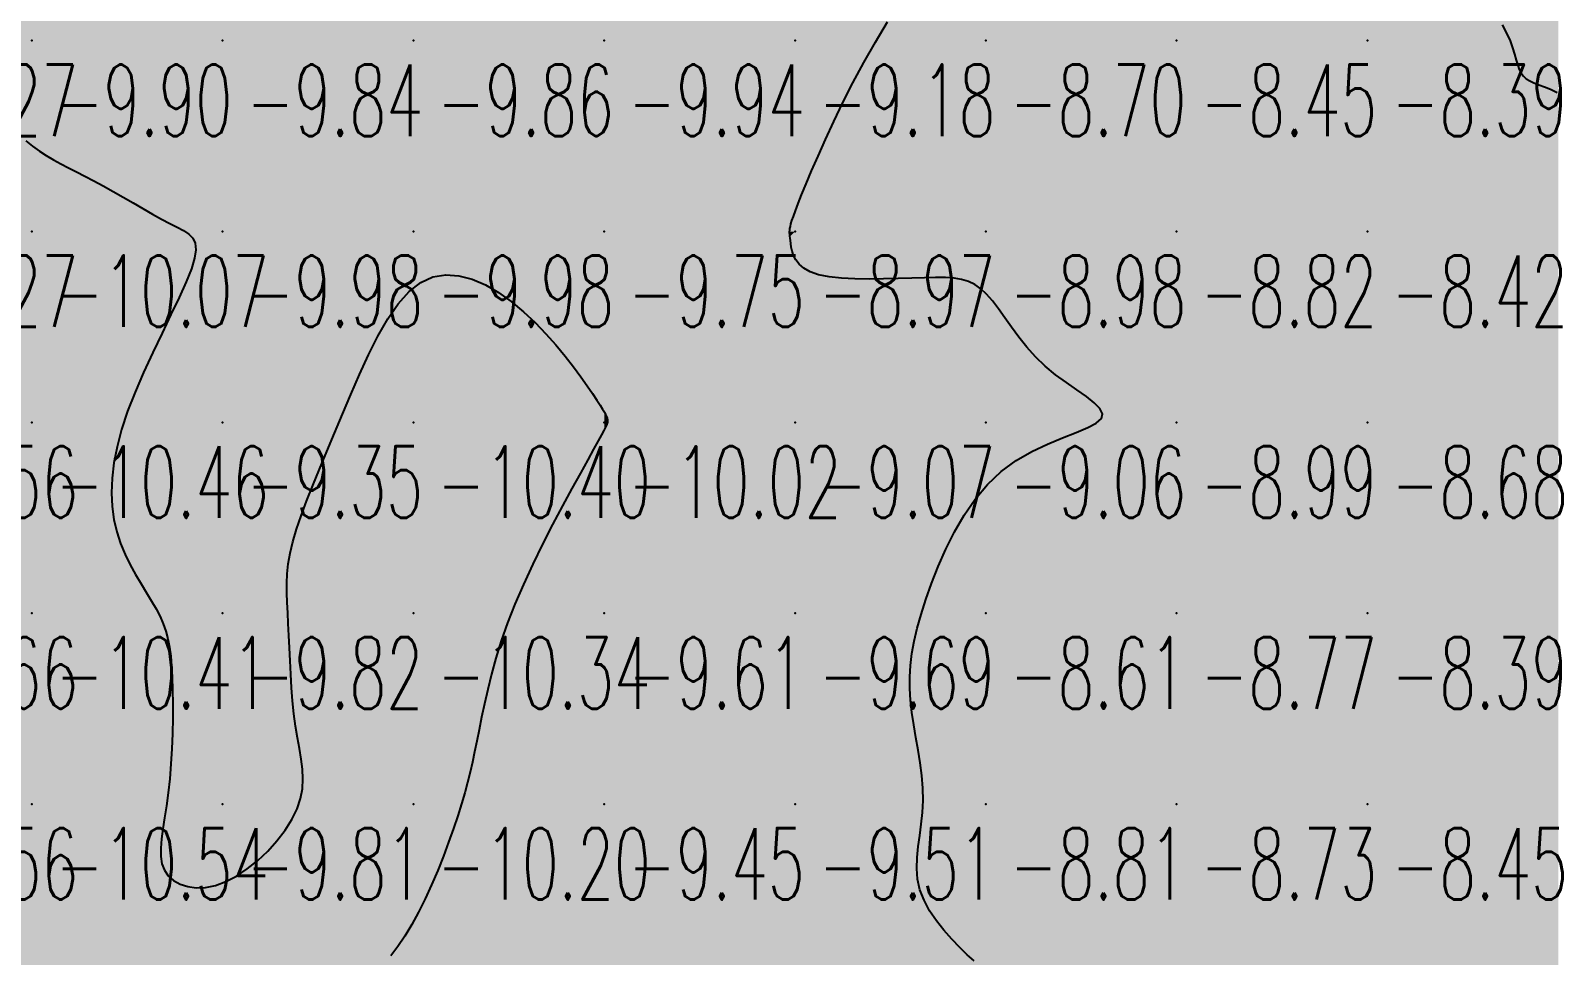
# Model space of a CAD drawing. Header units: millimetres. Extents: x 88261 to 90953, y 390274 to 392322.
# Drawn here: x 89850.2 to 89930.1, y 391209.3 to 391257.8 of the extents above; entities that cross this region are included whole.
import ezdxf
from ezdxf.enums import TextEntityAlignment as Align

# ---------------------------------------------------------------- set-up
doc = ezdxf.new("R2010")
doc.units = ezdxf.units.MM
doc.header["$LTSCALE"] = 25
for name, color, linetype in [('CN_03_00', 7, 'Continuous'), ('CN_04_00', 242, 'Continuous'), ('COTEAlt', 7, 'Continuous'), ('TN_COLORIAGE', 7, 'Continuous')]:
    doc.layers.add(name, color=color, linetype=linetype)
doc.styles.add('Simplex 1.0', font='Simplex.shx', dxfattribs={"width": 0.99, "height": 2.5})
doc.styles.get("Standard").update_dxf_attribs({"font": 'times.ttf'})

# ---------------------------------------------------------------- blocks, each defined once
blk = doc.blocks.new('COTE')
at = {"color": 0}
blk.add_point((0, 0), dxfattribs=at)
at = {"layer": 'COTEAlt'}
blk.add_attdef('ALT', text='', height=3.75, dxfattribs=at).set_placement((1.25, -1.25), align=Align.TOP_LEFT)

msp = doc.modelspace()

# ---------------------------------------------------------------- linework, layer by layer
at = {"layer": 'CN_03_00', "elevation": -9, "flags": 128}
for points in [[(89899.632, 391209.03), (89899.275, 391209.354), (89898.879, 391209.734), (89898.465, 391210.162), (89898.052, 391210.631), (89897.659, 391211.133), (89897.305, 391211.659), (89897.011, 391212.203), (89896.796, 391212.756), (89896.673, 391213.313), (89896.629, 391213.874), (89896.646, 391214.44), (89896.704, 391215.015), (89896.784, 391215.599), (89896.868, 391216.196), (89896.937, 391216.806), (89896.97, 391217.432), (89896.956, 391218.076), (89896.898, 391218.732), (89896.81, 391219.397), (89896.703, 391220.066), (89896.587, 391220.733), (89896.473, 391221.395), (89896.374, 391222.045), (89896.301, 391222.679), (89896.262, 391223.296), (89896.261, 391223.903), (89896.3, 391224.511), (89896.378, 391225.131), (89896.497, 391225.775), (89896.658, 391226.453), (89896.863, 391227.177), (89897.112, 391227.956), (89897.406, 391228.797), (89897.75, 391229.683), (89898.146, 391230.591), (89898.599, 391231.498), (89899.113, 391232.381), (89899.691, 391233.219), (89900.336, 391233.989), (89901.053, 391234.667), (89901.839, 391235.238), (89902.663, 391235.711), (89903.487, 391236.104), (89904.274, 391236.433), (89904.987, 391236.714), (89905.588, 391236.964), (89906.039, 391237.2), (89906.304, 391237.437), (89906.357, 391237.691), (89906.22, 391237.965), (89905.928, 391238.263), (89905.516, 391238.587), (89905.017, 391238.939), (89904.468, 391239.322), (89903.901, 391239.737), (89903.353, 391240.189), (89902.85, 391240.675), (89902.394, 391241.186), (89901.978, 391241.705), (89901.596, 391242.221), (89901.242, 391242.718), (89900.909, 391243.182), (89900.593, 391243.599), (89900.286, 391243.955), (89899.982, 391244.24), (89899.67, 391244.458), (89899.34, 391244.617), (89898.981, 391244.725), (89898.582, 391244.791), (89898.132, 391244.823), (89897.62, 391244.83), (89897.035, 391244.819), (89896.372, 391244.798), (89895.651, 391244.774), (89894.895, 391244.756), (89894.132, 391244.748), (89893.384, 391244.76), (89892.677, 391244.796), (89892.037, 391244.864), (89891.488, 391244.972), (89891.048, 391245.123), (89890.71, 391245.31), (89890.46, 391245.523), (89890.284, 391245.751), (89890.167, 391245.985), (89890.095, 391246.213), (89890.054, 391246.427), (89890.029, 391246.615), (89890.01, 391246.771), (89889.993, 391246.898), (89889.98, 391247.002), (89889.972, 391247.09), (89889.967, 391247.167), (89889.968, 391247.241), (89889.974, 391247.318), (89889.986, 391247.404), (89890.006, 391247.507), (89890.038, 391247.637), (89890.089, 391247.809), (89890.164, 391248.034), (89890.27, 391248.326), (89890.412, 391248.698), (89890.596, 391249.161), (89890.829, 391249.729), (89891.116, 391250.41), (89891.454, 391251.194), (89891.842, 391252.063), (89892.279, 391253.004), (89892.761, 391254), (89893.286, 391255.035), (89893.853, 391256.095), (89894.46, 391257.163), (89895.102, 391258.222)], [(89927.307, 391258.058), (89927.538, 391257.622), (89927.718, 391257.22), (89927.855, 391256.853), (89927.962, 391256.521), (89928.048, 391256.224), (89928.126, 391255.961), (89928.206, 391255.732), (89928.299, 391255.535), (89928.417, 391255.372), (89928.568, 391255.24), (89928.755, 391255.129), (89928.975, 391255.03), (89929.23, 391254.931), (89929.517, 391254.821), (89929.836, 391254.691), (89930.187, 391254.529)]]:
    msp.add_lwpolyline(points, dxfattribs=at)
at = {"layer": 'CN_04_00', "elevation": -10, "flags": 128}
msp.add_lwpolyline([(89849.943, 391251.992), (89850.293, 391251.705), (89850.649, 391251.448), (89851.011, 391251.214), (89851.384, 391250.997), (89851.77, 391250.788), (89852.172, 391250.582), (89852.594, 391250.37), (89853.037, 391250.145), (89853.506, 391249.899), (89854.001, 391249.628), (89854.515, 391249.338), (89855.039, 391249.037), (89855.563, 391248.733), (89856.079, 391248.436), (89856.577, 391248.152), (89857.048, 391247.891), (89857.483, 391247.662), (89857.873, 391247.467), (89858.209, 391247.288), (89858.483, 391247.104), (89858.685, 391246.891), (89858.808, 391246.626), (89858.844, 391246.286), (89858.782, 391245.849), (89858.616, 391245.292), (89858.341, 391244.599), (89857.977, 391243.788), (89857.548, 391242.884), (89857.078, 391241.91), (89856.592, 391240.893), (89856.113, 391239.855), (89855.666, 391238.823), (89855.276, 391237.82), (89854.961, 391236.867), (89854.723, 391235.967), (89854.558, 391235.115), (89854.462, 391234.311), (89854.433, 391233.55), (89854.466, 391232.832), (89854.558, 391232.153), (89854.705, 391231.51), (89854.902, 391230.902), (89855.139, 391230.326), (89855.406, 391229.782), (89855.689, 391229.267), (89855.979, 391228.779), (89856.264, 391228.318), (89856.532, 391227.882), (89856.773, 391227.469), (89856.976, 391227.075), (89857.144, 391226.691), (89857.281, 391226.303), (89857.389, 391225.9), (89857.472, 391225.469), (89857.534, 391224.998), (89857.579, 391224.474), (89857.61, 391223.885), (89857.63, 391223.225), (89857.64, 391222.503), (89857.637, 391221.738), (89857.621, 391220.945), (89857.591, 391220.142), (89857.546, 391219.344), (89857.486, 391218.569), (89857.408, 391217.832), (89857.315, 391217.149), (89857.216, 391216.519), (89857.125, 391215.941), (89857.052, 391215.415), (89857.011, 391214.937), (89857.014, 391214.506), (89857.072, 391214.121), (89857.2, 391213.78), (89857.404, 391213.483), (89857.682, 391213.236), (89858.024, 391213.044), (89858.423, 391212.917), (89858.87, 391212.859), (89859.358, 391212.879), (89859.878, 391212.984), (89860.422, 391213.18), (89860.982, 391213.472), (89861.544, 391213.846), (89862.093, 391214.289), (89862.616, 391214.785), (89863.097, 391215.318), (89863.524, 391215.874), (89863.881, 391216.437), (89864.154, 391216.992), (89864.334, 391217.528), (89864.431, 391218.049), (89864.459, 391218.563), (89864.432, 391219.079), (89864.365, 391219.605), (89864.274, 391220.149), (89864.171, 391220.719), (89864.073, 391221.324), (89863.99, 391221.968), (89863.922, 391222.644), (89863.868, 391223.339), (89863.824, 391224.042), (89863.788, 391224.741), (89863.756, 391225.424), (89863.726, 391226.08), (89863.695, 391226.697), (89863.663, 391227.266), (89863.634, 391227.799), (89863.616, 391228.308), (89863.615, 391228.808), (89863.64, 391229.312), (89863.696, 391229.833), (89863.791, 391230.385), (89863.933, 391230.983), (89864.126, 391231.637), (89864.367, 391232.348), (89864.651, 391233.113), (89864.973, 391233.93), (89865.329, 391234.796), (89865.711, 391235.71), (89866.117, 391236.668), (89866.54, 391237.669), (89866.977, 391238.706), (89867.43, 391239.754), (89867.9, 391240.781), (89868.393, 391241.759), (89868.909, 391242.658), (89869.453, 391243.446), (89870.028, 391244.096), (89870.635, 391244.575), (89871.277, 391244.864), (89871.945, 391244.974), (89872.632, 391244.925), (89873.328, 391244.74), (89874.024, 391244.437), (89874.711, 391244.038), (89875.38, 391243.564), (89876.021, 391243.035), (89876.628, 391242.471), (89877.195, 391241.887), (89877.722, 391241.297), (89878.204, 391240.715), (89878.639, 391240.155), (89879.025, 391239.631), (89879.359, 391239.156), (89879.638, 391238.746), (89879.861, 391238.409), (89880.034, 391238.141), (89880.164, 391237.933), (89880.257, 391237.775), (89880.319, 391237.659), (89880.359, 391237.576), (89880.383, 391237.515), (89880.397, 391237.469), (89880.408, 391237.429), (89880.416, 391237.393), (89880.422, 391237.36), (89880.425, 391237.328), (89880.424, 391237.297), (89880.421, 391237.265), (89880.415, 391237.231), (89880.406, 391237.195), (89880.392, 391237.151), (89880.365, 391237.086), (89880.315, 391236.982), (89880.233, 391236.822), (89880.109, 391236.589), (89879.933, 391236.266), (89879.696, 391235.834), (89879.389, 391235.277), (89879.005, 391234.585), (89878.558, 391233.774), (89878.067, 391232.867), (89877.549, 391231.888), (89877.023, 391230.861), (89876.505, 391229.809), (89876.016, 391228.755), (89875.571, 391227.724), (89875.186, 391226.734), (89874.858, 391225.79), (89874.579, 391224.893), (89874.344, 391224.043), (89874.144, 391223.242), (89873.975, 391222.491), (89873.828, 391221.789), (89873.698, 391221.139), (89873.577, 391220.537), (89873.461, 391219.974), (89873.344, 391219.435), (89873.221, 391218.907), (89873.088, 391218.377), (89872.939, 391217.831), (89872.77, 391217.255), (89872.575, 391216.636), (89872.351, 391215.966), (89872.099, 391215.253), (89871.822, 391214.514), (89871.523, 391213.762), (89871.205, 391213.013), (89870.87, 391212.281), (89870.522, 391211.581), (89870.163, 391210.928), (89869.796, 391210.332), (89869.428, 391209.789), (89869.064, 391209.291)], dxfattribs=at)
at = {"layer": 'TN_COLORIAGE', "color": 181}
for points in [[(89847.564, 391257.239, -9.88), (89847.135, 391264.125, -9.88), (89850.249, 391257.239, -9.88), (89850.249, 391267.239, -9.88)], [(89850.249, 391257.239, -9.662), (89860.249, 391257.239, -9.662), (89860.249, 391267.239, -9.662)], [(89850.249, 391267.239, -9.662), (89850.249, 391257.239, -9.662), (89860.249, 391267.239, -9.662)], [(89860.249, 391257.239, -9.903), (89870.249, 391257.239, -9.903), (89870.249, 391267.239, -9.903)], [(89860.249, 391267.239, -9.903), (89860.249, 391257.239, -9.903), (89870.249, 391267.239, -9.903)], [(89871.77, 391267.239, -9.861), (89872.289, 391259.28, -9.861), (89870.249, 391267.239, -9.861), (89870.249, 391257.239, -9.861)], [(89880.249, 391257.239, -9.587), (89890.249, 391257.239, -9.587), (89890.249, 391267.239, -9.587)], [(89880.249, 391258.299, -9.587), (89885.922, 391267.239, -9.587), (89880.249, 391257.239, -9.587), (89890.249, 391267.239, -9.587)], [(89890.249, 391257.239, -9), (89894.065, 391257.239, -9), (89900.249, 391267.239, -9), (89900.249, 391265.544, -9)], [(89890.249, 391267.239, -9.06), (89890.249, 391257.239, -9.06), (89900.249, 391267.239, -9.06)], [(89930.249, 391267.239, -9), (89924.758, 391261.749, -9), (89930.249, 391257.239, -9), (89928.108, 391257.239, -9)], [(89880.249, 391258.299, -9.861), (89872.289, 391259.28, -9.861), (89880.249, 391257.239, -9.861), (89870.249, 391257.239, -9.861)], [(89850.249, 391251.372, -9.902), (89847.559, 391254.55, -9.902), (89850.249, 391257.239, -9.902)], [(89847.559, 391254.55, -9.902), (89847.564, 391257.239, -9.902), (89850.249, 391257.239, -9.902)], [(89850.249, 391251.372, -9.836), (89853.205, 391250.196, -9.836), (89850.249, 391257.239, -9.836), (89860.249, 391257.239, -9.836)], [(89857.967, 391247.239, -9.836), (89853.205, 391250.196, -9.836), (89860.249, 391247.239, -9.836), (89860.249, 391257.239, -9.836)], [(89860.249, 391247.239, -9.861), (89870.249, 391247.239, -9.861), (89870.249, 391257.239, -9.861)], [(89860.249, 391257.239, -9.861), (89860.249, 391247.239, -9.861), (89870.249, 391257.239, -9.861)], [(89870.249, 391247.239, -9.936), (89880.249, 391247.239, -9.936), (89880.249, 391257.239, -9.936)], [(89870.249, 391257.239, -9.936), (89870.249, 391247.239, -9.936), (89880.249, 391257.239, -9.936)], [(89880.249, 391247.239, -9), (89889.917, 391247.239, -9), (89890.249, 391257.239, -9), (89890.249, 391248.474, -9)], [(89880.249, 391257.239, -9.183), (89880.249, 391247.239, -9.183), (89890.249, 391257.239, -9.183)], [(89894.065, 391257.239, -9.183), (89890.249, 391248.474, -9.183), (89890.249, 391257.239, -9.183)], [(89928.036, 391255.026, -9.166), (89930.249, 391254.89, -9.166), (89930.249, 391257.239, -9.166)], [(89928.108, 391257.239, -9.166), (89928.036, 391255.026, -9.166), (89930.249, 391257.239, -9.166)], [(89859.827, 391246.818, -9.353), (89854.418, 391237.239, -9.353), (89860.249, 391247.239, -9.353), (89860.249, 391237.239, -9.353)], [(89857.967, 391247.239, -9.98), (89859.827, 391246.818, -9.98), (89860.249, 391247.239, -9.98)], [(89870.249, 391246.704, -9.353), (89866.407, 391237.239, -9.353), (89870.249, 391247.239, -9.353), (89860.249, 391237.239, -9.353)], [(89860.249, 391247.239, -9.977), (89860.249, 391237.239, -9.977), (89870.249, 391247.239, -9.977)], [(89870.249, 391246.704, -9.748), (89876.408, 391243.398, -9.748), (89870.249, 391247.239, -9.748), (89880.249, 391247.239, -9.748)], [(89880.249, 391237.916, -9.748), (89876.408, 391243.398, -9.748), (89880.249, 391247.239, -9.748)], [(89880.249, 391237.916, -9), (89880.424, 391237.414, -9), (89880.249, 391247.239, -9), (89890.002, 391246.993, -9)], [(89890.002, 391246.993, -9.748), (89889.917, 391247.239, -9.748), (89880.249, 391247.239, -9.748)], [(89880.441, 391237.239, -9), (89880.424, 391237.414, -9), (89890.249, 391237.239, -9), (89890.002, 391246.993, -9)], [(89890.002, 391246.993, -9.067), (89890.249, 391244.481, -9.067), (89890.249, 391237.239, -9.067)], [(89890.249, 391237.239, -9), (89897.928, 391244.918, -9), (89900.249, 391237.239, -9), (89900.249, 391244.757, -9)], [(89890.249, 391244.481, -9.067), (89897.928, 391244.918, -9.067), (89890.249, 391237.239, -9.067)], [(89902.793, 391239.784, -9.062), (89900.249, 391244.757, -9.062), (89900.249, 391237.239, -9.062)], [(89902.793, 391239.784, -9.062), (89908.696, 391237.239, -9.062), (89900.249, 391237.239, -9.062)], [(89857.191, 391227.239, -9.353), (89854.155, 391231.146, -9.353), (89860.249, 391227.239, -9.353), (89860.249, 391237.239, -9.353)], [(89854.155, 391231.146, -9.353), (89854.418, 391237.239, -9.353), (89860.249, 391237.239, -9.353)], [(89863.365, 391230.355, -9.353), (89866.407, 391237.239, -9.353), (89860.249, 391227.239, -9.353), (89860.249, 391237.239, -9.353)], [(89880.249, 391236.796, -9.606), (89874.895, 391227.239, -9.606), (89880.249, 391227.239, -9.606)], [(89880.249, 391227.239, -9.067), (89890.249, 391227.239, -9.067), (89890.249, 391237.239, -9.067)], [(89880.249, 391236.796, -9.067), (89880.441, 391237.239, -9.067), (89880.249, 391227.239, -9.067), (89890.249, 391237.239, -9.067)], [(89890.249, 391227.239, -9), (89896.628, 391227.239, -9), (89900.249, 391237.239, -9), (89900.249, 391235.88, -9)], [(89890.249, 391237.239, -9.062), (89890.249, 391227.239, -9.062), (89900.249, 391237.239, -9.062)], [(89900.249, 391235.88, -9.062), (89908.696, 391237.239, -9.062), (89900.249, 391237.239, -9.062)], [(89863.733, 391227.239, -9.817), (89863.365, 391230.355, -9.817), (89860.249, 391227.239, -9.817)], [(89857.191, 391227.239, -9.817), (89857.718, 391224.709, -9.817), (89860.249, 391227.239, -9.817)], [(89857.718, 391224.709, -9.806), (89857.598, 391217.239, -9.806), (89860.249, 391227.239, -9.806), (89860.249, 391217.239, -9.806)], [(89863.733, 391227.239, -9.806), (89863.876, 391220.866, -9.806), (89860.249, 391227.239, -9.806), (89860.249, 391217.239, -9.806)], [(89873.598, 391220.588, -9.451), (89872.901, 391217.239, -9.451), (89880.249, 391227.239, -9.451), (89880.249, 391217.239, -9.451)], [(89873.598, 391220.588, -9.606), (89874.895, 391227.239, -9.606), (89880.249, 391227.239, -9.606)], [(89880.249, 391217.239, -9.692), (89890.249, 391217.239, -9.692), (89890.249, 391227.239, -9.692)], [(89880.249, 391227.239, -9.692), (89880.249, 391217.239, -9.692), (89890.249, 391227.239, -9.692)], [(89890.249, 391227.239, -9), (89896.628, 391227.239, -9), (89890.249, 391217.239, -9), (89895.909, 391222.899, -9)], [(89895.909, 391222.899, -9.512), (89897.542, 391217.239, -9.512), (89890.249, 391217.239, -9.512)], [(89865.201, 391217.239, -9.806), (89863.876, 391220.866, -9.806), (89860.249, 391217.239, -9.806)], [(89860.249, 391212.129, -9.806), (89856.338, 391213.328, -9.806), (89860.249, 391217.239, -9.806)], [(89856.338, 391213.328, -9.806), (89857.598, 391217.239, -9.806), (89860.249, 391217.239, -9.806)], [(89860.249, 391212.129, -9.806), (89865.201, 391217.239, -9.806), (89860.249, 391217.239, -9.806)], [(89870.249, 391207.239, -9.451), (89880.249, 391207.239, -9.451), (89880.249, 391217.239, -9.451)], [(89870.249, 391210.272, -9.451), (89872.901, 391217.239, -9.451), (89870.249, 391207.239, -9.451), (89880.249, 391217.239, -9.451)], [(89880.249, 391207.239, -9.512), (89890.249, 391207.239, -9.512), (89890.249, 391217.239, -9.512)], [(89880.249, 391217.239, -9.512), (89880.249, 391207.239, -9.512), (89890.249, 391217.239, -9.512)], [(89890.249, 391217.239, -9), (89897.542, 391217.239, -9), (89890.249, 391207.239, -9), (89895.747, 391212.737, -9)], [(89890.249, 391207.239, -9), (89895.747, 391212.737, -9), (89900.249, 391207.239, -9), (89900.249, 391208.35, -9)], [(89867.08, 391207.239, -9.914), (89870.249, 391210.272, -9.914), (89870.249, 391207.239, -9.914)]]:
    msp.add_solid(points, dxfattribs=at)
at = {"layer": 'TN_COLORIAGE', "color": 171}
for points in [[(89900.249, 391265.544, -8.704), (89894.065, 391257.239, -8.704), (89900.249, 391257.239, -8.704)], [(89900.249, 391265.544, -8.704), (89904.427, 391261.418, -8.704), (89900.249, 391257.239, -8.704)], [(89904.427, 391261.418, -8.455), (89910.249, 391262.934, -8.455), (89900.249, 391257.239, -8.455), (89910.249, 391257.239, -8.455)], [(89910.249, 391262.934, -8.455), (89915.489, 391262.479, -8.455), (89910.249, 391257.239, -8.455)], [(89915.489, 391262.479, -8.392), (89920.249, 391262.75, -8.392), (89910.249, 391257.239, -8.392), (89920.249, 391257.239, -8.392)], [(89920.249, 391262.75, -8.392), (89924.758, 391261.749, -8.392), (89920.249, 391257.239, -8.392)], [(89928.108, 391257.239, -8.392), (89924.758, 391261.749, -8.392), (89920.249, 391257.239, -8.392)], [(89890.249, 391247.239, -8.704), (89900.249, 391247.239, -8.704), (89900.249, 391257.239, -8.704)], [(89890.249, 391248.474, -8.704), (89894.065, 391257.239, -8.704), (89890.249, 391247.239, -8.704), (89900.249, 391257.239, -8.704)], [(89900.249, 391247.239, -8.455), (89910.249, 391247.239, -8.455), (89910.249, 391257.239, -8.455)], [(89900.249, 391257.239, -8.455), (89900.249, 391247.239, -8.455), (89910.249, 391257.239, -8.455)], [(89910.249, 391247.239, -8.392), (89920.249, 391247.239, -8.392), (89920.249, 391257.239, -8.392)], [(89910.249, 391257.239, -8.392), (89910.249, 391247.239, -8.392), (89920.249, 391257.239, -8.392)], [(89928.036, 391255.026, -8.392), (89928.108, 391257.239, -8.392), (89920.249, 391247.239, -8.392), (89920.249, 391257.239, -8.392)], [(89930.249, 391254.89, -8.417), (89928.036, 391255.026, -8.417), (89930.249, 391247.239, -8.417), (89920.249, 391247.239, -8.417)], [(89890.249, 391248.474, -8.974), (89889.917, 391247.239, -8.974), (89890.249, 391247.239, -8.974)], [(89889.917, 391247.239, -8.974), (89890.002, 391246.993, -8.974), (89890.249, 391247.239, -8.974)], [(89890.249, 391244.481, -8.974), (89890.002, 391246.993, -8.974), (89890.249, 391247.239, -8.974)], [(89897.928, 391244.918, -8.974), (89890.249, 391244.481, -8.974), (89900.249, 391247.239, -8.974), (89890.249, 391247.239, -8.974)], [(89900.249, 391244.757, -8.98), (89897.928, 391244.918, -8.98), (89900.249, 391247.239, -8.98)], [(89900.249, 391244.757, -8.819), (89902.793, 391239.784, -8.819), (89900.249, 391247.239, -8.819), (89910.249, 391247.239, -8.819)], [(89908.696, 391237.239, -8.819), (89902.793, 391239.784, -8.819), (89910.249, 391237.239, -8.819), (89910.249, 391247.239, -8.819)], [(89910.249, 391237.239, -8.417), (89920.249, 391237.239, -8.417), (89920.249, 391247.239, -8.417)], [(89910.249, 391247.239, -8.417), (89910.249, 391237.239, -8.417), (89920.249, 391247.239, -8.417)], [(89920.249, 391237.239, -8.461), (89930.249, 391237.239, -8.461), (89930.249, 391247.239, -8.461)], [(89920.249, 391247.239, -8.461), (89920.249, 391237.239, -8.461), (89930.249, 391247.239, -8.461)], [(89900.249, 391227.239, -8.989), (89910.249, 391227.239, -8.989), (89910.249, 391237.239, -8.989)], [(89908.696, 391237.239, -8.607), (89900.249, 391235.88, -8.607), (89910.249, 391237.239, -8.607), (89900.249, 391227.239, -8.607)], [(89910.249, 391227.239, -8.683), (89920.249, 391227.239, -8.683), (89920.249, 391237.239, -8.683)], [(89910.249, 391237.239, -8.683), (89910.249, 391227.239, -8.683), (89920.249, 391237.239, -8.683)], [(89920.249, 391227.239, -8.314), (89930.249, 391227.239, -8.314), (89930.249, 391237.239, -8.314)], [(89920.249, 391237.239, -8.314), (89920.249, 391227.239, -8.314), (89930.249, 391237.239, -8.314)], [(89900.249, 391235.88, -8.607), (89896.628, 391227.239, -8.607), (89900.249, 391227.239, -8.607)], [(89897.542, 391217.239, -8.607), (89895.909, 391222.899, -8.607), (89900.249, 391217.239, -8.607), (89900.249, 391227.239, -8.607)], [(89895.909, 391222.899, -8.607), (89896.628, 391227.239, -8.607), (89900.249, 391227.239, -8.607)], [(89900.249, 391217.239, -8.766), (89910.249, 391217.239, -8.766), (89910.249, 391227.239, -8.766)], [(89900.249, 391227.239, -8.766), (89900.249, 391217.239, -8.766), (89910.249, 391227.239, -8.766)], [(89910.249, 391217.239, -8.385), (89920.249, 391217.239, -8.385), (89920.249, 391227.239, -8.385)], [(89910.249, 391227.239, -8.385), (89910.249, 391217.239, -8.385), (89920.249, 391227.239, -8.385)], [(89920.249, 391217.239, -8.409), (89930.249, 391217.239, -8.409), (89930.249, 391227.239, -8.409)], [(89920.249, 391227.239, -8.409), (89920.249, 391217.239, -8.409), (89930.249, 391227.239, -8.409)], [(89900.249, 391208.35, -8.81), (89895.747, 391212.737, -8.81), (89900.249, 391217.239, -8.81)], [(89895.747, 391212.737, -8.81), (89897.542, 391217.239, -8.81), (89900.249, 391217.239, -8.81)], [(89900.249, 391208.35, -8.727), (89901.051, 391208.041, -8.727), (89900.249, 391217.239, -8.727), (89910.249, 391217.239, -8.727)], [(89901.759, 391207.239, -8.727), (89901.051, 391208.041, -8.727), (89910.249, 391207.239, -8.727), (89910.249, 391217.239, -8.727)], [(89910.249, 391207.239, -8.451), (89920.249, 391207.239, -8.451), (89920.249, 391217.239, -8.451)], [(89910.249, 391217.239, -8.451), (89910.249, 391207.239, -8.451), (89920.249, 391217.239, -8.451)], [(89920.249, 391207.239, -8.619), (89930.249, 391207.239, -8.619), (89930.249, 391217.239, -8.619)], [(89920.249, 391217.239, -8.619), (89920.249, 391207.239, -8.619), (89930.249, 391217.239, -8.619)]]:
    msp.add_solid(points, dxfattribs=at)
at = {"layer": 'TN_COLORIAGE', "color": 191}
for points in [[(89840.249, 391247.239, -10), (89847.559, 391254.55, -10), (89850.249, 391247.239, -10), (89850.249, 391251.372, -10)], [(89853.205, 391250.196, -10.069), (89850.249, 391251.372, -10.069), (89850.249, 391247.239, -10.069)], [(89853.205, 391250.196, -10.069), (89857.967, 391247.239, -10.069), (89850.249, 391247.239, -10.069)], [(89840.249, 391237.239, -10.069), (89850.249, 391237.239, -10.069), (89850.249, 391247.239, -10.069)], [(89840.249, 391247.239, -10.069), (89840.249, 391237.239, -10.069), (89850.249, 391247.239, -10.069)], [(89850.249, 391237.239, -10), (89859.827, 391246.818, -10), (89850.249, 391247.239, -10), (89857.967, 391247.239, -10)], [(89854.418, 391237.239, -10.463), (89859.827, 391246.818, -10.463), (89850.249, 391237.239, -10.463)], [(89866.407, 391237.239, -10.404), (89870.249, 391246.704, -10.404), (89870.249, 391237.239, -10.404)], [(89876.408, 391243.398, -10.404), (89870.249, 391246.704, -10.404), (89870.249, 391237.239, -10.404)], [(89870.249, 391237.239, -10), (89876.408, 391243.398, -10), (89880.249, 391237.239, -10), (89880.249, 391237.916, -10)], [(89880.424, 391237.414, -10.018), (89880.249, 391237.916, -10.018), (89880.249, 391237.239, -10.018)], [(89880.424, 391237.414, -10.018), (89880.441, 391237.239, -10.018), (89880.249, 391237.239, -10.018)], [(89840.249, 391227.239, -10.463), (89850.249, 391227.239, -10.463), (89850.249, 391237.239, -10.463)], [(89840.249, 391237.239, -10.463), (89840.249, 391227.239, -10.463), (89850.249, 391237.239, -10.463)], [(89850.249, 391237.239, -10), (89854.418, 391237.239, -10), (89850.249, 391227.239, -10), (89854.155, 391231.146, -10)], [(89870.249, 391237.239, -10), (89863.365, 391230.355, -10), (89870.249, 391227.239, -10), (89863.733, 391227.239, -10)], [(89866.407, 391237.239, -10.404), (89863.365, 391230.355, -10.404), (89870.249, 391237.239, -10.404)], [(89870.249, 391227.239, -10), (89874.895, 391227.239, -10), (89880.249, 391237.239, -10), (89880.249, 391236.796, -10)], [(89870.249, 391237.239, -10.018), (89870.249, 391227.239, -10.018), (89880.249, 391237.239, -10.018)], [(89880.441, 391237.239, -10.018), (89880.249, 391236.796, -10.018), (89880.249, 391237.239, -10.018)], [(89854.155, 391231.146, -10.415), (89857.191, 391227.239, -10.415), (89850.249, 391227.239, -10.415)], [(89840.249, 391217.239, -10.415), (89850.249, 391217.239, -10.415), (89850.249, 391227.239, -10.415)], [(89840.249, 391227.239, -10.415), (89840.249, 391217.239, -10.415), (89850.249, 391227.239, -10.415)], [(89850.249, 391217.239, -10), (89857.718, 391224.709, -10), (89850.249, 391227.239, -10), (89857.191, 391227.239, -10)], [(89863.876, 391220.866, -10.342), (89863.733, 391227.239, -10.342), (89870.249, 391227.239, -10.342)], [(89870.249, 391227.239, -10), (89863.876, 391220.866, -10), (89870.249, 391217.239, -10), (89865.201, 391217.239, -10)], [(89870.249, 391227.239, -10), (89874.895, 391227.239, -10), (89870.249, 391217.239, -10), (89873.598, 391220.588, -10)], [(89857.598, 391217.239, -10.539), (89857.718, 391224.709, -10.539), (89850.249, 391217.239, -10.539)], [(89872.901, 391217.239, -10.198), (89873.598, 391220.588, -10.198), (89870.249, 391217.239, -10.198)], [(89840.249, 391207.239, -10.539), (89850.249, 391207.239, -10.539), (89850.249, 391217.239, -10.539)], [(89840.249, 391217.239, -10.539), (89840.249, 391207.239, -10.539), (89850.249, 391217.239, -10.539)], [(89850.249, 391217.239, -10), (89857.598, 391217.239, -10), (89850.249, 391207.239, -10), (89856.338, 391213.328, -10)], [(89870.249, 391217.239, -10), (89870.249, 391210.272, -10), (89860.249, 391207.239, -10), (89867.08, 391207.239, -10)], [(89870.249, 391217.239, -10), (89865.201, 391217.239, -10), (89860.249, 391207.239, -10), (89860.249, 391212.129, -10)], [(89872.901, 391217.239, -10.198), (89870.249, 391210.272, -10.198), (89870.249, 391217.239, -10.198)], [(89850.249, 391207.239, -10), (89856.338, 391213.328, -10), (89860.249, 391207.239, -10), (89860.249, 391212.129, -10)]]:
    msp.add_solid(points, dxfattribs=at)

# ---------------------------------------------------------------- block references
at = {"layer": 'COTEAlt'}
ref = msp.add_blockref('COTE', (89840.249, 391257.239), dxfattribs=at)
ref.add_attrib('ALT', '-10.27', dxfattribs={"height": 3.75, "style": 'Simplex 1.0', "width": 0.6}).set_placement((89841.499, 391255.989), align=Align.TOP_LEFT)
ref = msp.add_blockref('COTE', (89850.249, 391257.239), dxfattribs=at)
ref.add_attrib('ALT', '-9.90', dxfattribs={"height": 3.75, "style": 'Simplex 1.0', "width": 0.6}).set_placement((89851.499, 391255.989), align=Align.TOP_LEFT)
ref = msp.add_blockref('COTE', (89860.249, 391257.239), dxfattribs=at)
ref.add_attrib('ALT', '-9.84', dxfattribs={"height": 3.75, "style": 'Simplex 1.0', "width": 0.6}).set_placement((89861.499, 391255.989), align=Align.TOP_LEFT)
ref = msp.add_blockref('COTE', (89870.249, 391257.239), dxfattribs=at)
ref.add_attrib('ALT', '-9.86', dxfattribs={"height": 3.75, "style": 'Simplex 1.0', "width": 0.6}).set_placement((89871.499, 391255.989), align=Align.TOP_LEFT)
ref = msp.add_blockref('COTE', (89880.249, 391257.239), dxfattribs=at)
ref.add_attrib('ALT', '-9.94', dxfattribs={"height": 3.75, "style": 'Simplex 1.0', "width": 0.6}).set_placement((89881.499, 391255.989), align=Align.TOP_LEFT)
ref = msp.add_blockref('COTE', (89890.249, 391257.239), dxfattribs=at)
ref.add_attrib('ALT', '-9.18', dxfattribs={"height": 3.75, "style": 'Simplex 1.0', "width": 0.6}).set_placement((89891.499, 391255.989), align=Align.TOP_LEFT)
ref = msp.add_blockref('COTE', (89900.249, 391257.239), dxfattribs=at)
ref.add_attrib('ALT', '-8.70', dxfattribs={"height": 3.75, "style": 'Simplex 1.0', "width": 0.6}).set_placement((89901.499, 391255.989), align=Align.TOP_LEFT)
ref = msp.add_blockref('COTE', (89910.249, 391257.239), dxfattribs=at)
ref.add_attrib('ALT', '-8.45', dxfattribs={"height": 3.75, "style": 'Simplex 1.0', "width": 0.6}).set_placement((89911.499, 391255.989), align=Align.TOP_LEFT)
ref = msp.add_blockref('COTE', (89920.249, 391257.239), dxfattribs=at)
ref.add_attrib('ALT', '-8.39', dxfattribs={"height": 3.75, "style": 'Simplex 1.0', "width": 0.6}).set_placement((89921.499, 391255.989), align=Align.TOP_LEFT)
ref = msp.add_blockref('COTE', (89840.249, 391247.239), dxfattribs=at)
ref.add_attrib('ALT', '-10.27', dxfattribs={"height": 3.75, "style": 'Simplex 1.0', "width": 0.6}).set_placement((89841.499, 391245.989), align=Align.TOP_LEFT)
ref = msp.add_blockref('COTE', (89850.249, 391247.239), dxfattribs=at)
ref.add_attrib('ALT', '-10.07', dxfattribs={"height": 3.75, "style": 'Simplex 1.0', "width": 0.6}).set_placement((89851.499, 391245.989), align=Align.TOP_LEFT)
ref = msp.add_blockref('COTE', (89860.249, 391247.239), dxfattribs=at)
ref.add_attrib('ALT', '-9.98', dxfattribs={"height": 3.75, "style": 'Simplex 1.0', "width": 0.6}).set_placement((89861.499, 391245.989), align=Align.TOP_LEFT)
ref = msp.add_blockref('COTE', (89870.249, 391247.239), dxfattribs=at)
ref.add_attrib('ALT', '-9.98', dxfattribs={"height": 3.75, "style": 'Simplex 1.0', "width": 0.6}).set_placement((89871.499, 391245.989), align=Align.TOP_LEFT)
ref = msp.add_blockref('COTE', (89880.249, 391247.239), dxfattribs=at)
ref.add_attrib('ALT', '-9.75', dxfattribs={"height": 3.75, "style": 'Simplex 1.0', "width": 0.6}).set_placement((89881.499, 391245.989), align=Align.TOP_LEFT)
ref = msp.add_blockref('COTE', (89890.249, 391247.239), dxfattribs=at)
ref.add_attrib('ALT', '-8.97', dxfattribs={"height": 3.75, "style": 'Simplex 1.0', "width": 0.6}).set_placement((89891.499, 391245.989), align=Align.TOP_LEFT)
ref = msp.add_blockref('COTE', (89900.249, 391247.239), dxfattribs=at)
ref.add_attrib('ALT', '-8.98', dxfattribs={"height": 3.75, "style": 'Simplex 1.0', "width": 0.6}).set_placement((89901.499, 391245.989), align=Align.TOP_LEFT)
ref = msp.add_blockref('COTE', (89910.249, 391247.239), dxfattribs=at)
ref.add_attrib('ALT', '-8.82', dxfattribs={"height": 3.75, "style": 'Simplex 1.0', "width": 0.6}).set_placement((89911.499, 391245.989), align=Align.TOP_LEFT)
ref = msp.add_blockref('COTE', (89920.249, 391247.239), dxfattribs=at)
ref.add_attrib('ALT', '-8.42', dxfattribs={"height": 3.75, "style": 'Simplex 1.0', "width": 0.6}).set_placement((89921.499, 391245.989), align=Align.TOP_LEFT)
ref = msp.add_blockref('COTE', (89840.249, 391237.239), dxfattribs=at)
ref.add_attrib('ALT', '-10.56', dxfattribs={"height": 3.75, "style": 'Simplex 1.0', "width": 0.6}).set_placement((89841.499, 391235.989), align=Align.TOP_LEFT)
ref = msp.add_blockref('COTE', (89850.249, 391237.239), dxfattribs=at)
ref.add_attrib('ALT', '-10.46', dxfattribs={"height": 3.75, "style": 'Simplex 1.0', "width": 0.6}).set_placement((89851.499, 391235.989), align=Align.TOP_LEFT)
ref = msp.add_blockref('COTE', (89860.249, 391237.239), dxfattribs=at)
ref.add_attrib('ALT', '-9.35', dxfattribs={"height": 3.75, "style": 'Simplex 1.0', "width": 0.6}).set_placement((89861.499, 391235.989), align=Align.TOP_LEFT)
ref = msp.add_blockref('COTE', (89870.249, 391237.239), dxfattribs=at)
ref.add_attrib('ALT', '-10.40', dxfattribs={"height": 3.75, "style": 'Simplex 1.0', "width": 0.6}).set_placement((89871.499, 391235.989), align=Align.TOP_LEFT)
ref = msp.add_blockref('COTE', (89880.249, 391237.239), dxfattribs=at)
ref.add_attrib('ALT', '-10.02', dxfattribs={"height": 3.75, "style": 'Simplex 1.0', "width": 0.6}).set_placement((89881.499, 391235.989), align=Align.TOP_LEFT)
ref = msp.add_blockref('COTE', (89890.249, 391237.239), dxfattribs=at)
ref.add_attrib('ALT', '-9.07', dxfattribs={"height": 3.75, "style": 'Simplex 1.0', "width": 0.6}).set_placement((89891.499, 391235.989), align=Align.TOP_LEFT)
ref = msp.add_blockref('COTE', (89900.249, 391237.239), dxfattribs=at)
ref.add_attrib('ALT', '-9.06', dxfattribs={"height": 3.75, "style": 'Simplex 1.0', "width": 0.6}).set_placement((89901.499, 391235.989), align=Align.TOP_LEFT)
ref = msp.add_blockref('COTE', (89910.249, 391237.239), dxfattribs=at)
ref.add_attrib('ALT', '-8.99', dxfattribs={"height": 3.75, "style": 'Simplex 1.0', "width": 0.6}).set_placement((89911.499, 391235.989), align=Align.TOP_LEFT)
ref = msp.add_blockref('COTE', (89920.249, 391237.239), dxfattribs=at)
ref.add_attrib('ALT', '-8.68', dxfattribs={"height": 3.75, "style": 'Simplex 1.0', "width": 0.6}).set_placement((89921.499, 391235.989), align=Align.TOP_LEFT)
ref = msp.add_blockref('COTE', (89840.249, 391227.239), dxfattribs=at)
ref.add_attrib('ALT', '-10.66', dxfattribs={"height": 3.75, "style": 'Simplex 1.0', "width": 0.6}).set_placement((89841.499, 391225.989), align=Align.TOP_LEFT)
ref = msp.add_blockref('COTE', (89850.249, 391227.239), dxfattribs=at)
ref.add_attrib('ALT', '-10.41', dxfattribs={"height": 3.75, "style": 'Simplex 1.0', "width": 0.6}).set_placement((89851.499, 391225.989), align=Align.TOP_LEFT)
ref = msp.add_blockref('COTE', (89860.249, 391227.239), dxfattribs=at)
ref.add_attrib('ALT', '-9.82', dxfattribs={"height": 3.75, "style": 'Simplex 1.0', "width": 0.6}).set_placement((89861.499, 391225.989), align=Align.TOP_LEFT)
ref = msp.add_blockref('COTE', (89870.249, 391227.239), dxfattribs=at)
ref.add_attrib('ALT', '-10.34', dxfattribs={"height": 3.75, "style": 'Simplex 1.0', "width": 0.6}).set_placement((89871.499, 391225.989), align=Align.TOP_LEFT)
ref = msp.add_blockref('COTE', (89880.249, 391227.239), dxfattribs=at)
ref.add_attrib('ALT', '-9.61', dxfattribs={"height": 3.75, "style": 'Simplex 1.0', "width": 0.6}).set_placement((89881.499, 391225.989), align=Align.TOP_LEFT)
ref = msp.add_blockref('COTE', (89890.249, 391227.239), dxfattribs=at)
ref.add_attrib('ALT', '-9.69', dxfattribs={"height": 3.75, "style": 'Simplex 1.0', "width": 0.6}).set_placement((89891.499, 391225.989), align=Align.TOP_LEFT)
ref = msp.add_blockref('COTE', (89900.249, 391227.239), dxfattribs=at)
ref.add_attrib('ALT', '-8.61', dxfattribs={"height": 3.75, "style": 'Simplex 1.0', "width": 0.6}).set_placement((89901.499, 391225.989), align=Align.TOP_LEFT)
ref = msp.add_blockref('COTE', (89910.249, 391227.239), dxfattribs=at)
ref.add_attrib('ALT', '-8.77', dxfattribs={"height": 3.75, "style": 'Simplex 1.0', "width": 0.6}).set_placement((89911.499, 391225.989), align=Align.TOP_LEFT)
ref = msp.add_blockref('COTE', (89920.249, 391227.239), dxfattribs=at)
ref.add_attrib('ALT', '-8.39', dxfattribs={"height": 3.75, "style": 'Simplex 1.0', "width": 0.6}).set_placement((89921.499, 391225.989), align=Align.TOP_LEFT)
ref = msp.add_blockref('COTE', (89840.249, 391217.239), dxfattribs=at)
ref.add_attrib('ALT', '-10.56', dxfattribs={"height": 3.75, "style": 'Simplex 1.0', "width": 0.6}).set_placement((89841.499, 391215.989), align=Align.TOP_LEFT)
ref = msp.add_blockref('COTE', (89850.249, 391217.239), dxfattribs=at)
ref.add_attrib('ALT', '-10.54', dxfattribs={"height": 3.75, "style": 'Simplex 1.0', "width": 0.6}).set_placement((89851.499, 391215.989), align=Align.TOP_LEFT)
ref = msp.add_blockref('COTE', (89860.249, 391217.239), dxfattribs=at)
ref.add_attrib('ALT', '-9.81', dxfattribs={"height": 3.75, "style": 'Simplex 1.0', "width": 0.6}).set_placement((89861.499, 391215.989), align=Align.TOP_LEFT)
ref = msp.add_blockref('COTE', (89870.249, 391217.239), dxfattribs=at)
ref.add_attrib('ALT', '-10.20', dxfattribs={"height": 3.75, "style": 'Simplex 1.0', "width": 0.6}).set_placement((89871.499, 391215.989), align=Align.TOP_LEFT)
ref = msp.add_blockref('COTE', (89880.249, 391217.239), dxfattribs=at)
ref.add_attrib('ALT', '-9.45', dxfattribs={"height": 3.75, "style": 'Simplex 1.0', "width": 0.6}).set_placement((89881.499, 391215.989), align=Align.TOP_LEFT)
ref = msp.add_blockref('COTE', (89890.249, 391217.239), dxfattribs=at)
ref.add_attrib('ALT', '-9.51', dxfattribs={"height": 3.75, "style": 'Simplex 1.0', "width": 0.6}).set_placement((89891.499, 391215.989), align=Align.TOP_LEFT)
ref = msp.add_blockref('COTE', (89900.249, 391217.239), dxfattribs=at)
ref.add_attrib('ALT', '-8.81', dxfattribs={"height": 3.75, "style": 'Simplex 1.0', "width": 0.6}).set_placement((89901.499, 391215.989), align=Align.TOP_LEFT)
ref = msp.add_blockref('COTE', (89910.249, 391217.239), dxfattribs=at)
ref.add_attrib('ALT', '-8.73', dxfattribs={"height": 3.75, "style": 'Simplex 1.0', "width": 0.6}).set_placement((89911.499, 391215.989), align=Align.TOP_LEFT)
ref = msp.add_blockref('COTE', (89920.249, 391217.239), dxfattribs=at)
ref.add_attrib('ALT', '-8.45', dxfattribs={"height": 3.75, "style": 'Simplex 1.0', "width": 0.6}).set_placement((89921.499, 391215.989), align=Align.TOP_LEFT)

doc.saveas('drawing.dxf')
